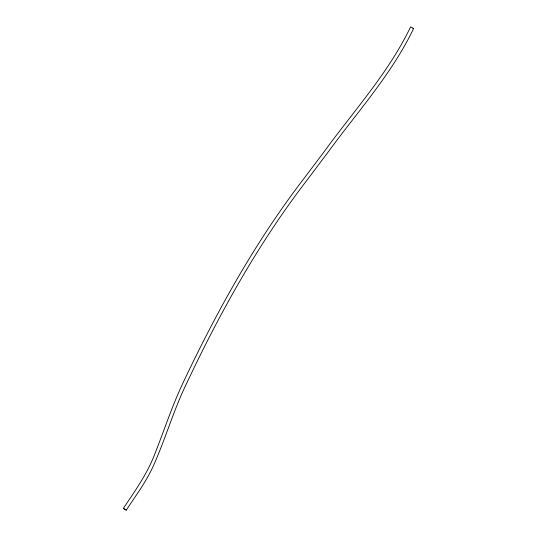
<?xml version="1.0" encoding="UTF-8"?>
<svg xmlns="http://www.w3.org/2000/svg" width="537" height="537" viewBox="0 0 537 537"><rect width="100%" height="100%" fill="white"/><g stroke="black" fill="none" stroke-linecap="round" stroke-linejoin="round"><path stroke-width="0.81" d="M413.651 28.461C391.681 74.294 357.031 112.293 327.369 153.112L307.09 180.049C256.954 245.234 217.156 317.629 182.573 392.044C171.988 415.927 164.423 441.011 153.804 464.874C146.668 481.152 135.942 495.362 126.269 510.15L123.349 508.358C135.21 490.778 147.581 473.305 155.079 453.282C164 430.734 171.585 407.643 181.741 385.6C215.961 312.803 255.122 241.952 304.291 178.076L324.583 151.119C354.151 110.414 388.721 72.549 410.617 26.85L413.651 28.461L412.852 28.414M123.349 508.358L126.269 510.15"/></g></svg>
